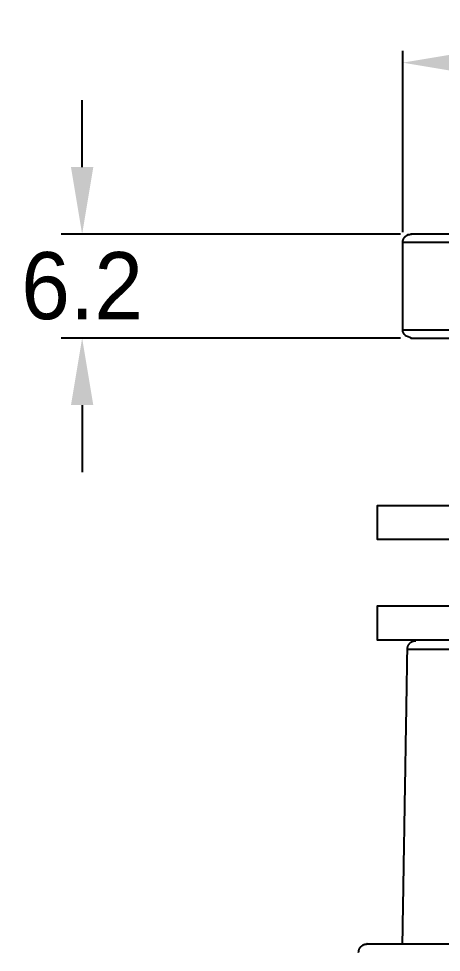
# Model space of a CAD drawing. Extents: x 14141 to 14735, y -16276 to -15436.
# Drawn here: x 14556.7 to 14581.9, y -16032.3 to -15976.6 of the extents above; entities that cross this region are included whole.
import ezdxf

# ---------------------------------------------------------------- set-up
doc = ezdxf.new("R2010")
doc.units = 0
doc.header["$MEASUREMENT"] = 0
doc.layers.get('0').update_dxf_attribs({"linetype": 'CONTINUOUS'})
doc.layers.get('Defpoints').update_dxf_attribs({"linetype": 'CONTINUOUS'})
doc.layers.add('DIM', color=3, linetype='CONTINUOUS')
doc.styles.get("Standard").update_dxf_attribs({"font": 'Gulim.ttf'})
doc.dimstyles.new('A4', dxfattribs={"dimtxt": 4, "dimasz": 3.5, "dimexe": 0.7, "dimexo": 0.625, "dimgap": 0.5, "dimtad": 1, "dimdec": 1, "dimdsep": 46, "dimtxsty": 'Standard', "dimcen": 2.5, "dimclrd": 5, "dimclre": 5, "dimclrt": 7, "dimadec": 3, "dimazin": 2, "dimtfac": 1, "dimtdec": 1, "dimtmove": 0, "dimatfit": 3, "dimfxl": 1.25, "dimarcsym": 0})
doc.dimstyles.new('사본(2) STANDARD', dxfattribs={"dimscale": 0, "dimtxt": 4, "dimasz": 4, "dimexe": 1.25, "dimexo": 0.625, "dimgap": 1.5, "dimtad": 3, "dimtih": 1, "dimtoh": 1, "dimdec": 1, "dimzin": 9, "dimdsep": 46, "dimtxsty": 'Standard', "dimcen": 0, "dimclrd": 3, "dimclre": 3, "dimclrt": 4, "dimadec": 0, "dimazin": 0, "dimtfac": 1, "dimtdec": 1, "dimtmove": 0, "dimatfit": 3, "dimfxl": 1.25, "dimtfill": 1, "dimtolj": 1, "dimtzin": 0, "dimarcsym": 0})

# ---------------------------------------------------------------- blocks, each defined once
blk = doc.blocks.new('*D19')
at = {"layer": 'DIM', "color": 3, "lineweight": -2, "transparency": 16777216}
for p, q in [((14579.588, -15989.317), (14579.588, -15978.513)), ((14624.588, -15989.317), (14624.588, -15978.513)), ((14583.588, -15979.213), (14595.624, -15979.213)), ((14620.588, -15979.213), (14608.552, -15979.213))]:
    blk.add_line(p, q, dxfattribs=at)
at = {"layer": 'DIM', "color": 3, "transparency": 16777216}
for points in [[(14583.588, -15978.547), (14583.588, -15979.88), (14579.588, -15979.213)], [(14620.588, -15978.547), (14620.588, -15979.88), (14624.588, -15979.213)]]:
    blk.add_solid(points, dxfattribs=at)
at = {"layer": 'DIM', "color": 4, "transparency": 16777216, "insert": (14602.088, -15979.213), "char_height": 4, "attachment_point": 5}
blk.add_mtext('%%C45', dxfattribs=at)
blk = doc.blocks.new('*D20')
at = {"layer": 'Defpoints', "color": 0, "transparency": 16777216}
for p in [(14580.088, -15989.442), (14560.46, -15995.642), (14580.088, -15995.642)]:
    blk.add_point(p, dxfattribs=at)
at = {"layer": 'DIM', "color": 3, "lineweight": -2, "transparency": 16777216}
for p, q in [((14560.46, -15985.442), (14560.46, -15981.442)), ((14579.463, -15989.442), (14559.21, -15989.442)), ((14579.463, -15995.642), (14559.21, -15995.642)), ((14560.46, -15999.642), (14560.46, -16003.642))]:
    blk.add_line(p, q, dxfattribs=at)
at = {"layer": 'DIM', "color": 3, "transparency": 16777216}
for points in [[(14559.794, -15985.442), (14561.127, -15985.442), (14560.46, -15989.442)], [(14559.794, -15999.642), (14561.127, -15999.642), (14560.46, -15995.642)]]:
    blk.add_solid(points, dxfattribs=at)
at = {"layer": 'DIM', "color": 4, "transparency": 16777216, "insert": (14560.46, -15992.542), "char_height": 4, "attachment_point": 5}
blk.add_mtext('\\A1;6.2', dxfattribs=at)

msp = doc.modelspace()

# ---------------------------------------------------------------- linework, layer by layer
at = {"lineweight": -3}
for points, weights, degree, knots in [([(14579.588, -15989.942), (14579.588, -15989.812), (14579.637, -15989.686), (14579.735, -15989.589), (14579.783, -15989.541), (14579.841, -15989.503), (14579.905, -15989.477), (14580.088, -15989.442), (14580.088, -15989.442)], [0.945818916246, 0.853477600648, 0.807306942849, 0.807306942849, 0.807306942849, 0.807306942849, 0.807306942849, 0.807306942849, 0.807306942849], 3, [0, 0, 0, 0, 0.402872, 0.402872, 0.402872, 0.7907509, 0.7907509, 0.7961945, 0.7961945, 0.7961945, 0.7961945]), ([(14576.958, -16032.287), (14576.958, -16032.079), (14577.105, -16031.932), (14577.252, -16031.785), (14577.461, -16031.785)], [1, 0.853553390593, 0.853553390593, 0.853553390593, 1], 2, [0, 0, 0, 0.4162846, 0.4162846, 0.8325693, 0.8325693, 0.8325693]), ([(14577.461, -16031.785), (14577.461, -16031.785), (14602.088, -16031.785), (14626.716, -16031.785), (14626.716, -16031.785)], [1, 0.707106781187, 1, 0.707106781187, 1], 2, [-154.739145, -154.739145, -154.739145, -116.054359, -116.054359, -77.369573, -77.369573, -77.369573])]:
    msp.add_rational_spline(points, weights, degree=degree, knots=knots, dxfattribs=at)
for points, weights in [([(14598.894, -15989.442), (14580.088, -15989.442), (14580.088, -15989.442)], [1, 0.756695606501, 1]), ([(14598.822, -15989.942), (14579.588, -15989.942), (14579.588, -15989.942)], [1, 0.736447058658, 0.947197709399]), ([(14579.588, -15995.142), (14579.588, -15995.142), (14598.822, -15995.142)], [0.947197709399, 0.736447058658, 1]), ([(14580.088, -15995.642), (14580.088, -15995.642), (14598.894, -15995.642)], [1, 0.756695606501, 1]), ([(14602.088, -16005.642), (14578.088, -16005.642), (14578.088, -16005.642)], [1, 0.707106781187, 1]), ([(14578.088, -16007.642), (14578.088, -16007.642), (14602.088, -16007.642)], [1, 0.707106781187, 1]), ([(14602.088, -16011.642), (14578.088, -16011.642), (14578.088, -16011.642)], [1, 0.707106781187, 1]), ([(14578.088, -16013.642), (14578.088, -16013.642), (14602.088, -16013.642)], [1, 0.707106781187, 1]), ([(14579.869, -16014.189), (14579.869, -16014.189), (14593.113, -16014.189)], [1, 0.837843470874, 1]), ([(14579.869, -16014.189), (14579.874, -16013.691), (14580.372, -16013.695)], [1, 0.707106781187, 1])]:
    msp.add_rational_spline(points, weights, degree=2, dxfattribs=at)
for points in [[(14579.588, -15995.142), (14579.588, -15992.542), (14579.588, -15989.942)], [(14578.088, -16007.642), (14578.088, -16006.642), (14578.088, -16005.642)], [(14578.088, -16013.642), (14578.088, -16012.642), (14578.088, -16011.642)], [(14579.576, -16031.785), (14579.723, -16022.987), (14579.869, -16014.189)]]:
    msp.add_open_spline(points, degree=2, dxfattribs=at)
msp.add_open_spline([(14580.088, -15995.642), (14580, -15995.606), (14579.823, -15995.533), (14579.641, -15995.402), (14579.588, -15995.275), (14579.588, -15995.142)], degree=3, knots=[0, 0, 0, 0, 0.327122, 0.327122, 0.7812821, 0.7812821, 0.7812821, 0.7812821], dxfattribs=at)

# ---------------------------------------------------------------- dimensions: what is measured, and where the dimension line sits
at = {"layer": 'DIM'}
dim = msp.add_linear_dim(base=(14624.588, -15979.213), p1=(14579.588, -15989.942), p2=(14624.588, -15989.942), text='%%C<>', dimstyle='A4', override={"dimasz": 4, "dimgap": 1.5, "dimtad": 0, "dimclrd": 3, "dimclre": 3, "dimclrt": 4}, dxfattribs=at)
dim.commit()
dim.dimension.update_dxf_attribs({"geometry": '*D19', "text_midpoint": (14602.088, -15979.213)})
dim = msp.add_linear_dim(base=(14560.46, -15995.642), p1=(14580.088, -15989.442), p2=(14580.088, -15995.642), angle=90, dimstyle='사본(2) STANDARD', override={"dimscale": 1, "dimtad": 0, "dimtofl": 0, "dimtfill": 0}, dxfattribs=at)
dim.commit()
dim.dimension.update_dxf_attribs({"geometry": '*D20', "text_midpoint": (14560.46, -15992.542), "dimtype": 160})

doc.saveas('drawing.dxf')
